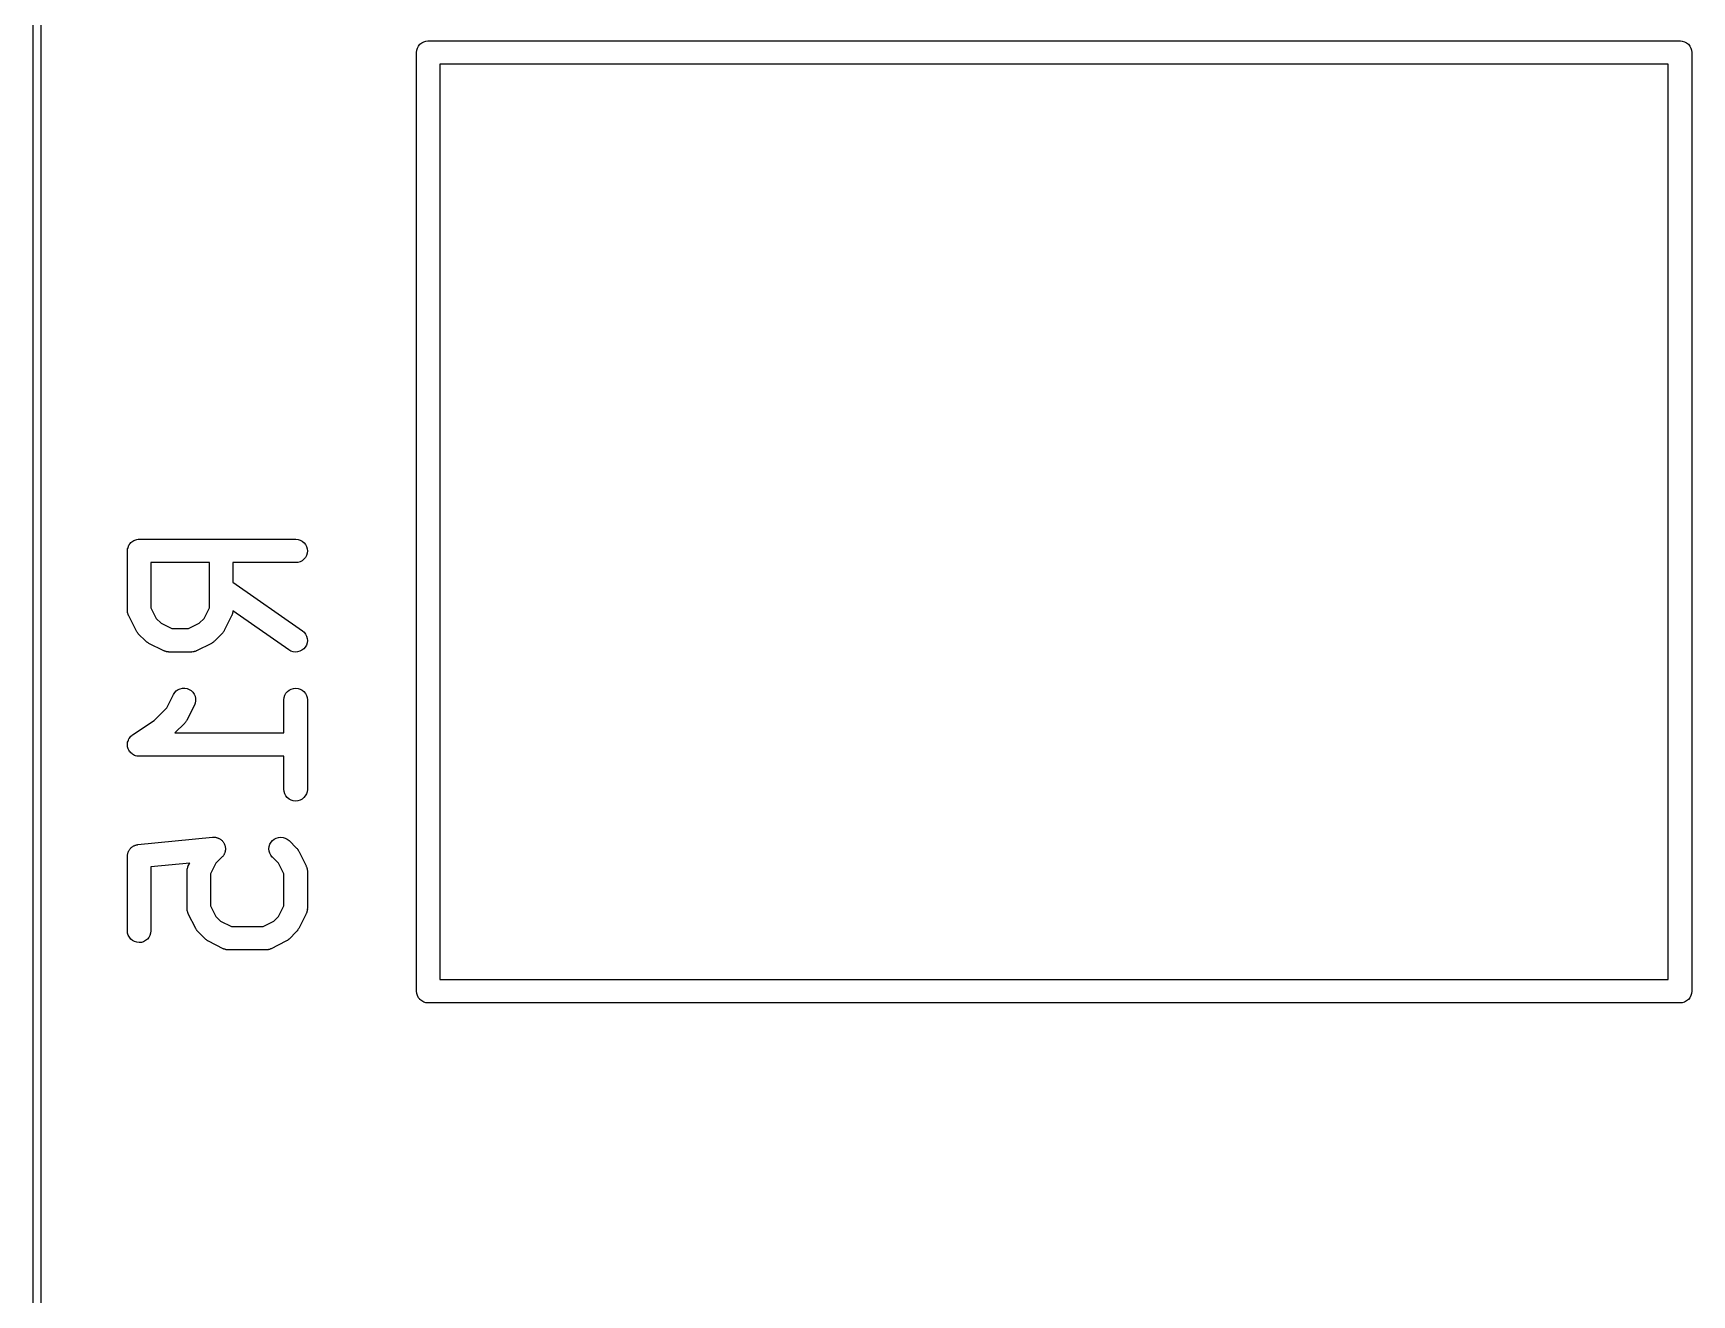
# Model space of a CAD drawing. Extents: x 40 to 70, y -130 to -60.
# Drawn here: x 39.98 to 50.58, y -87.94 to -79.88 of the extents above; entities that cross this region are included whole.
import ezdxf

# ---------------------------------------------------------------- set-up
doc = ezdxf.new("R2010")
doc.units = 0
doc.layers.add('BLACK', color=7, linetype='CONTINUOUS')

msp = doc.modelspace()

# ---------------------------------------------------------------- linework, layer by layer
at = {"layer": 'BLACK', "linetype": 'CONTINUOUS'}
for p, q in [((39.975, -125.001), (39.975, -64.9988)), ((40.025, -65.0011), (40.025, -124.999)), ((42.4712, -79.9304), (42.4853, -79.9261)), ((42.4853, -79.9261), (42.4963, -79.925)), ((42.4963, -79.925), (42.5, -79.9246)), ((42.5, -79.9246), (42.5037, -79.925)), ((42.5037, -79.925), (50.4963, -79.925)), ((50.4963, -79.925), (50.5, -79.9246)), ((50.5, -79.9246), (50.5037, -79.925)), ((50.5037, -79.925), (50.5147, -79.9261)), ((50.5147, -79.9261), (50.5288, -79.9304)), ((42.4246, -80), (42.4261, -79.9853)), ((42.425, -80.0037), (42.4246, -80)), ((42.425, -83.0037), (42.425, -80.0037)), ((42.4261, -79.9853), (42.4304, -79.9712)), ((42.4304, -79.9712), (42.4373, -79.9581)), ((42.4373, -79.9581), (42.4467, -79.9467)), ((42.4467, -79.9467), (42.4581, -79.9373)), ((42.4581, -79.9373), (42.4712, -79.9304)), ((50.5288, -79.9304), (50.5419, -79.9373)), ((50.5419, -79.9373), (50.5533, -79.9467)), ((50.5533, -79.9467), (50.5627, -79.9581)), ((50.5627, -79.9581), (50.5696, -79.9712)), ((50.5696, -79.9712), (50.5739, -79.9853)), ((50.5739, -79.9853), (50.5754, -80)), ((50.5754, -80), (50.575, -80.0037)), ((50.575, -80.0037), (50.575, -85.9963)), ((50.425, -80.075), (42.575, -80.075)), ((42.575, -80.075), (42.575, -85.925)), ((50.425, -85.925), (50.425, -80.075)), ((42.425, -85.9963), (42.425, -83.0037)), ((42.425, -83.0037), (42.425, -83.0037)), ((40.5774, -83.1847), (40.5782, -83.1776)), ((40.5774, -83.1852), (40.5774, -83.1847)), ((40.5774, -83.1857), (40.5774, -83.1852)), ((40.5774, -83.1852), (40.5774, -83.1852)), ((40.5774, -83.1852), (40.5774, -83.1852)), ((40.5774, -83.5667), (40.5774, -83.1857)), ((40.5782, -83.1776), (40.5789, -83.1706)), ((40.5789, -83.1706), (40.579, -83.1704)), ((40.579, -83.1701), (40.5811, -83.1634)), ((40.579, -83.1704), (40.579, -83.1701)), ((40.5811, -83.1634), (40.5832, -83.1566)), ((40.5832, -83.1566), (40.5834, -83.1564)), ((40.5834, -83.1562), (40.5869, -83.15)), ((40.5834, -83.1564), (40.5834, -83.1562)), ((40.5869, -83.15), (40.5902, -83.1438)), ((40.5902, -83.1438), (40.5904, -83.1436)), ((40.5904, -83.1436), (40.5905, -83.1433)), ((40.5905, -83.1433), (40.595, -83.1379)), ((40.595, -83.1379), (40.5995, -83.1325)), ((40.5995, -83.1325), (40.5997, -83.1323)), ((40.5997, -83.1323), (40.5999, -83.1321)), ((40.5999, -83.1321), (40.6054, -83.1277)), ((40.6054, -83.1277), (40.6109, -83.1232)), ((40.6109, -83.1232), (40.6111, -83.1231)), ((40.6111, -83.1231), (40.6113, -83.123)), ((40.6113, -83.123), (40.6176, -83.1197)), ((40.6176, -83.1197), (40.6238, -83.1164)), ((40.6238, -83.1164), (40.6241, -83.1163)), ((40.6241, -83.1163), (40.6243, -83.1162)), ((40.6243, -83.1162), (40.6311, -83.1142)), ((40.6311, -83.1142), (40.6378, -83.1121)), ((40.6378, -83.1121), (40.6381, -83.1121)), ((40.6381, -83.1121), (40.6383, -83.112)), ((40.6383, -83.112), (40.6454, -83.1114)), ((40.6454, -83.1114), (40.6524, -83.1107)), ((40.6524, -83.1107), (41.6524, -83.1107)), ((41.6524, -83.1107), (41.6534, -83.1107)), ((41.6534, -83.1107), (41.668, -83.1124)), ((41.668, -83.1124), (41.6819, -83.1168)), ((41.6819, -83.1168), (41.6948, -83.1238)), ((41.6948, -83.1238), (41.706, -83.1332)), ((41.706, -83.1332), (41.7151, -83.1446)), ((41.7151, -83.1446), (41.7219, -83.1576)), ((41.7258, -83.2008), (41.7215, -83.2148)), ((41.7219, -83.1576), (41.7261, -83.1717)), ((41.7274, -83.1862), (41.7258, -83.2008)), ((41.7261, -83.1717), (41.7274, -83.1862)), ((40.7274, -83.2607), (40.7274, -83.549)), ((41.1012, -83.2607), (40.7274, -83.2607)), ((41.1012, -83.549), (41.1012, -83.2607)), ((41.6524, -83.2607), (41.2512, -83.2607)), ((41.2512, -83.2607), (41.2512, -83.3848)), ((41.6669, -83.2593), (41.6524, -83.2607)), ((41.681, -83.2551), (41.6669, -83.2593)), ((41.6939, -83.2482), (41.681, -83.2551)), ((41.7052, -83.2389), (41.6939, -83.2482)), ((41.7146, -83.2277), (41.7052, -83.2389)), ((41.7215, -83.2148), (41.7146, -83.2277)), ((41.2512, -83.3848), (41.6954, -83.6957)), ((40.5776, -83.5689), (40.5774, -83.5667)), ((40.5775, -83.5711), (40.5776, -83.5689)), ((40.5783, -83.5761), (40.5775, -83.5711)), ((40.5788, -83.5812), (40.5783, -83.5761)), ((40.5794, -83.5834), (40.5788, -83.5812)), ((40.5798, -83.5855), (40.5794, -83.5834)), ((40.5816, -83.5903), (40.5798, -83.5855)), ((40.583, -83.5952), (40.5816, -83.5903)), ((40.5841, -83.5972), (40.583, -83.5952)), ((40.5848, -83.5993), (40.5841, -83.5972)), ((40.5853, -83.6002), (40.5848, -83.5993)), ((40.6329, -83.6954), (40.5853, -83.6002)), ((40.7274, -83.549), (40.7616, -83.6175)), ((40.7616, -83.6175), (40.792, -83.6479)), ((41.0365, -83.6479), (41.0669, -83.6175)), ((41.0669, -83.6175), (41.1012, -83.549)), ((41.2433, -83.6002), (41.1957, -83.6954)), ((41.2441, -83.5981), (41.2433, -83.6002)), ((41.2451, -83.5962), (41.2441, -83.5981)), ((41.2467, -83.5913), (41.2451, -83.5962)), ((41.2485, -83.5865), (41.2467, -83.5913)), ((41.2489, -83.5844), (41.2485, -83.5865)), ((41.2496, -83.5823), (41.2489, -83.5844)), ((41.2501, -83.5772), (41.2496, -83.5823)), ((41.251, -83.5721), (41.2501, -83.5772)), ((41.2512, -83.5678), (41.2509, -83.5699)), ((41.2509, -83.5699), (41.251, -83.5721)), ((41.6094, -83.8186), (41.2512, -83.5678)), ((40.6352, -83.699), (40.6329, -83.6954)), ((40.6371, -83.7028), (40.6352, -83.699)), ((40.639, -83.7052), (40.6371, -83.7028)), ((40.6407, -83.7078), (40.639, -83.7052)), ((40.6436, -83.7109), (40.6407, -83.7078)), ((40.6462, -83.7142), (40.6436, -83.7109)), ((40.647, -83.7149), (40.6462, -83.7142)), ((40.6946, -83.7626), (40.647, -83.7149)), ((40.792, -83.6479), (40.8606, -83.6821)), ((40.8606, -83.6821), (40.968, -83.6821)), ((40.968, -83.6821), (41.0365, -83.6479)), ((41.1816, -83.7149), (41.134, -83.7626)), ((41.1843, -83.7117), (41.1816, -83.7149)), ((41.1872, -83.7087), (41.1843, -83.7117)), ((41.1889, -83.706), (41.1872, -83.7087)), ((41.1909, -83.7036), (41.1889, -83.706)), ((41.1929, -83.6999), (41.1909, -83.7036)), ((41.1952, -83.6964), (41.1929, -83.6999)), ((41.1957, -83.6954), (41.1952, -83.6964)), ((41.6954, -83.6957), (41.6962, -83.6963)), ((41.6962, -83.6963), (41.7072, -83.706)), ((41.7072, -83.706), (41.7161, -83.7176)), ((41.7161, -83.7176), (41.7226, -83.7307)), ((41.7226, -83.7307), (41.7264, -83.7449)), ((40.6978, -83.7652), (40.6946, -83.7626)), ((40.7009, -83.7682), (40.6978, -83.7652)), ((40.7035, -83.7699), (40.7009, -83.7682)), ((40.7059, -83.7718), (40.7035, -83.7699)), ((40.7096, -83.7738), (40.7059, -83.7718)), ((40.7131, -83.7761), (40.7096, -83.7738)), ((40.7141, -83.7766), (40.7131, -83.7761)), ((40.8093, -83.8242), (40.7141, -83.7766)), ((40.8114, -83.825), (40.8093, -83.8242)), ((40.8133, -83.8261), (40.8114, -83.825)), ((40.8182, -83.8276), (40.8133, -83.8261)), ((40.823, -83.8295), (40.8182, -83.8276)), ((40.8252, -83.8298), (40.823, -83.8295)), ((40.8273, -83.8305), (40.8252, -83.8298)), ((40.8324, -83.8311), (40.8273, -83.8305)), ((40.8374, -83.8319), (40.8324, -83.8311)), ((40.8396, -83.8319), (40.8374, -83.8319)), ((40.8418, -83.8321), (40.8396, -83.8319)), ((40.8429, -83.8321), (40.8418, -83.8321)), ((40.9857, -83.8321), (40.8429, -83.8321)), ((40.9879, -83.8319), (40.9857, -83.8321)), ((40.9901, -83.832), (40.9879, -83.8319)), ((40.9952, -83.8312), (40.9901, -83.832)), ((41.0003, -83.8307), (40.9952, -83.8312)), ((41.0024, -83.8301), (41.0003, -83.8307)), ((41.0046, -83.8297), (41.0024, -83.8301)), ((41.0094, -83.828), (41.0046, -83.8297)), ((41.0143, -83.8265), (41.0094, -83.828)), ((41.0162, -83.8254), (41.0143, -83.8265)), ((41.0183, -83.8247), (41.0162, -83.8254)), ((41.0193, -83.8242), (41.0183, -83.8247)), ((41.1145, -83.7766), (41.0193, -83.8242)), ((41.1181, -83.7744), (41.1145, -83.7766)), ((41.1218, -83.7724), (41.1181, -83.7744)), ((41.1242, -83.7705), (41.1218, -83.7724)), ((41.1269, -83.7688), (41.1242, -83.7705)), ((41.1299, -83.7659), (41.1269, -83.7688)), ((41.1332, -83.7633), (41.1299, -83.7659)), ((41.134, -83.7626), (41.1332, -83.7633)), ((41.6221, -83.8258), (41.6094, -83.8186)), ((41.636, -83.8303), (41.6221, -83.8258)), ((41.6506, -83.8321), (41.636, -83.8303)), ((41.6652, -83.831), (41.6506, -83.8321)), ((41.6793, -83.8272), (41.6652, -83.831)), ((41.6924, -83.8206), (41.6793, -83.8272)), ((41.7039, -83.8116), (41.6924, -83.8206)), ((41.7135, -83.8006), (41.7039, -83.8116)), ((41.7208, -83.7879), (41.7135, -83.8006)), ((41.7255, -83.774), (41.7208, -83.7879)), ((41.7273, -83.7595), (41.7255, -83.774)), ((41.7264, -83.7449), (41.7273, -83.7595)), ((40.8288, -84.1889), (40.871, -84.1046)), ((40.871, -84.1046), (40.8715, -84.1036)), ((40.8715, -84.1036), (40.8795, -84.0913)), ((40.8795, -84.0913), (40.8897, -84.0808)), ((40.8897, -84.0808), (40.9017, -84.0725)), ((40.9017, -84.0725), (40.9151, -84.0667)), ((40.9151, -84.0667), (40.9294, -84.0636)), ((40.9294, -84.0636), (40.9441, -84.0633)), ((40.9441, -84.0633), (40.9585, -84.0659)), ((40.9585, -84.0659), (40.9721, -84.0712)), ((40.9721, -84.0712), (40.9844, -84.0791)), ((40.9844, -84.0791), (40.995, -84.0893)), ((40.995, -84.0893), (41.0034, -84.1012)), ((41.0034, -84.1012), (41.0093, -84.1146)), ((41.0104, -84.158), (41.0052, -84.1716)), ((41.0093, -84.1146), (41.0125, -84.1289)), ((41.0129, -84.1435), (41.0104, -84.158)), ((41.0125, -84.1289), (41.0129, -84.1435)), ((41.5774, -84.137), (41.579, -84.1225)), ((41.5774, -84.1381), (41.5774, -84.137)), ((41.5774, -84.3488), (41.5774, -84.1381)), ((41.579, -84.1225), (41.5834, -84.1085)), ((41.5834, -84.1085), (41.5905, -84.0957)), ((41.5905, -84.0957), (41.5999, -84.0845)), ((41.5999, -84.0845), (41.6113, -84.0753)), ((41.6113, -84.0753), (41.6243, -84.0686)), ((41.6243, -84.0686), (41.6383, -84.0644)), ((41.6383, -84.0644), (41.6529, -84.0631)), ((41.6529, -84.0631), (41.6675, -84.0646)), ((41.6675, -84.0646), (41.6814, -84.069)), ((41.6814, -84.069), (41.6943, -84.0759)), ((41.6943, -84.0759), (41.7056, -84.0852)), ((41.7056, -84.0852), (41.7148, -84.0966)), ((41.7148, -84.0966), (41.7217, -84.1095)), ((41.7217, -84.1095), (41.726, -84.1235)), ((41.726, -84.1235), (41.7274, -84.1381)), ((41.7274, -84.1381), (41.7274, -84.7095)), ((40.6108, -84.3614), (40.7475, -84.2703)), ((40.7475, -84.2703), (40.8288, -84.1889)), ((40.9548, -84.2713), (40.9528, -84.2751)), ((40.9571, -84.2678), (40.9548, -84.2713)), ((40.9576, -84.2669), (40.9571, -84.2678)), ((41.0052, -84.1716), (40.9576, -84.2669)), ((40.5902, -84.3819), (40.5948, -84.3763)), ((40.5948, -84.3763), (40.5994, -84.3707)), ((40.5994, -84.3707), (40.5995, -84.3706)), ((40.5995, -84.3706), (40.605, -84.3661)), ((40.5995, -84.3706), (40.5995, -84.3706)), ((40.605, -84.3661), (40.6108, -84.3614)), ((40.9435, -84.2864), (40.8811, -84.3488)), ((40.8811, -84.3488), (41.5774, -84.3488)), ((40.9462, -84.2831), (40.9435, -84.2864)), ((40.9491, -84.2801), (40.9462, -84.2831)), ((40.9508, -84.2775), (40.9491, -84.2801)), ((40.9528, -84.2751), (40.9508, -84.2775)), ((40.5774, -84.4233), (40.5781, -84.4162)), ((40.5774, -84.4234), (40.5774, -84.4233)), ((40.5774, -84.4233), (40.5774, -84.4233)), ((40.5781, -84.4308), (40.5774, -84.4234)), ((40.5781, -84.4162), (40.5789, -84.4088)), ((40.5787, -84.4379), (40.5781, -84.4308)), ((40.5787, -84.438), (40.5787, -84.4379)), ((40.5787, -84.4379), (40.5787, -84.4379)), ((40.5808, -84.445), (40.5787, -84.438)), ((40.5789, -84.4087), (40.5811, -84.4017)), ((40.5789, -84.4088), (40.5789, -84.4087)), ((40.5789, -84.4088), (40.5789, -84.4088)), ((40.5828, -84.4519), (40.5808, -84.445)), ((40.5811, -84.4017), (40.5832, -84.3949)), ((40.5829, -84.452), (40.5828, -84.4519)), ((40.5863, -84.4586), (40.5829, -84.452)), ((40.5829, -84.452), (40.5829, -84.452)), ((40.5832, -84.3947), (40.5868, -84.3881)), ((40.5832, -84.3948), (40.5832, -84.3947)), ((40.5832, -84.3949), (40.5832, -84.3948)), ((40.5896, -84.4649), (40.5863, -84.4586)), ((40.5868, -84.3881), (40.5901, -84.382)), ((40.5897, -84.4649), (40.5896, -84.4649)), ((40.5897, -84.465), (40.5897, -84.4649)), ((40.5943, -84.4707), (40.5897, -84.465)), ((40.5901, -84.382), (40.5902, -84.3819)), ((40.5902, -84.3819), (40.5902, -84.3819)), ((40.5988, -84.4763), (40.5943, -84.4707)), ((40.5989, -84.4764), (40.5988, -84.4763)), ((40.5988, -84.4763), (40.5988, -84.4763)), ((40.6045, -84.481), (40.5989, -84.4764)), ((40.61, -84.4857), (40.6045, -84.481)), ((40.6101, -84.4857), (40.61, -84.4857)), ((40.6101, -84.4858), (40.6101, -84.4857)), ((40.6162, -84.4891), (40.6101, -84.4858)), ((40.6228, -84.4927), (40.6162, -84.4891)), ((40.6229, -84.4928), (40.6228, -84.4927)), ((40.6296, -84.4949), (40.6229, -84.4928)), ((40.6229, -84.4928), (40.6229, -84.4928)), ((40.6368, -84.4972), (40.6296, -84.4949)), ((40.6369, -84.4972), (40.6368, -84.4972)), ((40.6368, -84.4972), (40.6368, -84.4972)), ((40.6442, -84.498), (40.6369, -84.4972)), ((40.6513, -84.4988), (40.6442, -84.498)), ((40.6514, -84.4988), (40.6513, -84.4988)), ((40.6515, -84.4988), (40.6514, -84.4988)), ((40.6514, -84.4988), (40.6514, -84.4988)), ((40.6524, -84.4988), (40.6515, -84.4988)), ((41.5774, -84.4988), (40.6524, -84.4988)), ((41.5774, -84.7095), (41.5774, -84.4988)), ((41.5788, -84.7241), (41.5774, -84.7095)), ((41.583, -84.7381), (41.5788, -84.7241)), ((41.5899, -84.751), (41.583, -84.7381)), ((41.5992, -84.7624), (41.5899, -84.751)), ((41.6104, -84.7717), (41.5992, -84.7624)), ((41.6233, -84.7787), (41.6104, -84.7717)), ((41.6373, -84.783), (41.6233, -84.7787)), ((41.6519, -84.7845), (41.6373, -84.783)), ((41.6664, -84.7832), (41.6519, -84.7845)), ((41.6805, -84.7791), (41.6664, -84.7832)), ((41.6934, -84.7723), (41.6805, -84.7791)), ((41.7049, -84.7631), (41.6934, -84.7723)), ((41.7143, -84.7519), (41.7049, -84.7631)), ((41.7213, -84.7391), (41.7143, -84.7519)), ((41.7257, -84.7251), (41.7213, -84.7391)), ((41.7274, -84.7106), (41.7257, -84.7251)), ((41.7274, -84.7095), (41.7274, -84.7106)), ((40.579, -85.1225), (40.58, -85.1193)), ((40.58, -85.1193), (40.5807, -85.1161)), ((40.5807, -85.1161), (40.5822, -85.1124)), ((40.5822, -85.1124), (40.5834, -85.1085)), ((40.5834, -85.1085), (40.585, -85.1056)), ((40.585, -85.1056), (40.5863, -85.1026)), ((40.5863, -85.1026), (40.5886, -85.0992)), ((40.5886, -85.0992), (40.5905, -85.0957)), ((40.5905, -85.0957), (40.5926, -85.0932)), ((40.5926, -85.0932), (40.5945, -85.0904)), ((40.5945, -85.0904), (40.5973, -85.0876)), ((40.5973, -85.0876), (40.5999, -85.0845)), ((40.5999, -85.0845), (40.6025, -85.0824)), ((40.6025, -85.0824), (40.6049, -85.0801)), ((40.6049, -85.0801), (40.6082, -85.0778)), ((40.6082, -85.0778), (40.6113, -85.0753)), ((40.6113, -85.0753), (40.6143, -85.0738)), ((40.6143, -85.0738), (40.617, -85.0719)), ((40.617, -85.0719), (40.6207, -85.0704)), ((40.6207, -85.0704), (40.6243, -85.0686)), ((40.6243, -85.0686), (40.6275, -85.0676)), ((40.6275, -85.0676), (40.6306, -85.0663)), ((40.6306, -85.0663), (40.6345, -85.0656)), ((40.6345, -85.0656), (40.6383, -85.0644)), ((40.6383, -85.0644), (40.6416, -85.0641)), ((40.6416, -85.0641), (40.6449, -85.0635)), ((40.6449, -85.0635), (41.1211, -85.0158)), ((41.1211, -85.0158), (41.1222, -85.0158)), ((41.1222, -85.0158), (41.1258, -85.0158)), ((41.1258, -85.0158), (41.1294, -85.0155)), ((41.1294, -85.0155), (41.1331, -85.0159)), ((41.1331, -85.0159), (41.1368, -85.0159)), ((41.1368, -85.0159), (41.1403, -85.0167)), ((41.1403, -85.0167), (41.1439, -85.0171)), ((41.1439, -85.0171), (41.1475, -85.0182)), ((41.1475, -85.0182), (41.1511, -85.0189)), ((41.1511, -85.0189), (41.1544, -85.0204)), ((41.1544, -85.0204), (41.1579, -85.0214)), ((41.1579, -85.0214), (41.1611, -85.0232)), ((41.1611, -85.0232), (41.1646, -85.0247)), ((41.1646, -85.0247), (41.1676, -85.0267)), ((41.1676, -85.0267), (41.1707, -85.0284)), ((41.1707, -85.0284), (41.1736, -85.0308)), ((41.1736, -85.0308), (41.1767, -85.0329)), ((41.1767, -85.0329), (41.1792, -85.0355)), ((41.1792, -85.0355), (41.182, -85.0378)), ((41.182, -85.0378), (41.1843, -85.0407)), ((41.1843, -85.0407), (41.1869, -85.0434)), ((41.1869, -85.0434), (41.1889, -85.0464)), ((41.1889, -85.0464), (41.1912, -85.0492)), ((41.1912, -85.0492), (41.1929, -85.0525)), ((41.1929, -85.0525), (41.195, -85.0556)), ((41.195, -85.0556), (41.1963, -85.0589)), ((41.1978, -85.1193), (41.196, -85.1226)), ((41.1963, -85.0589), (41.198, -85.0621)), ((41.1989, -85.1159), (41.1978, -85.1193)), ((41.198, -85.0621), (41.1991, -85.0657)), ((41.2003, -85.1125), (41.1989, -85.1159)), ((41.1991, -85.0657), (41.2005, -85.0692)), ((41.201, -85.1089), (41.2003, -85.1125)), ((41.2005, -85.0692), (41.2012, -85.0727)), ((41.2021, -85.1053), (41.201, -85.1089)), ((41.2012, -85.0727), (41.2022, -85.0762)), ((41.2025, -85.1017), (41.2021, -85.1053)), ((41.2022, -85.0762), (41.2025, -85.0799)), ((41.2025, -85.0799), (41.2032, -85.0835)), ((41.2032, -85.0982), (41.2025, -85.1017)), ((41.2032, -85.0835), (41.2032, -85.0871)), ((41.2032, -85.0871), (41.2036, -85.0907)), ((41.2036, -85.0907), (41.2032, -85.0944)), ((41.2032, -85.0944), (41.2032, -85.0982)), ((41.4821, -85.0897), (41.4837, -85.0751)), ((41.4834, -85.1043), (41.4821, -85.0897)), ((41.4875, -85.1183), (41.4834, -85.1043)), ((41.4837, -85.0751), (41.4881, -85.0612)), ((41.4942, -85.1313), (41.4875, -85.1183)), ((41.4881, -85.0612), (41.4951, -85.0483)), ((41.4951, -85.0483), (41.5045, -85.0371)), ((41.5045, -85.0371), (41.5159, -85.0279)), ((41.5159, -85.0279), (41.5288, -85.021)), ((41.5288, -85.021), (41.5428, -85.0169)), ((41.5428, -85.0169), (41.5574, -85.0155)), ((41.5574, -85.0155), (41.572, -85.017)), ((41.572, -85.017), (41.586, -85.0212)), ((41.586, -85.0212), (41.5989, -85.0282)), ((41.5989, -85.0282), (41.6102, -85.0374)), ((41.6102, -85.0374), (41.6578, -85.0851)), ((41.6578, -85.0851), (41.6585, -85.0858)), ((41.6585, -85.0858), (41.6612, -85.0891)), ((41.6612, -85.0891), (41.6641, -85.0922)), ((41.6641, -85.0922), (41.6657, -85.0948)), ((41.6657, -85.0948), (41.6677, -85.0972)), ((41.6677, -85.0972), (41.6696, -85.101)), ((41.6696, -85.101), (41.6718, -85.1046)), ((41.6718, -85.1046), (41.7195, -85.1998)), ((40.5774, -85.137), (40.5778, -85.1337)), ((40.5774, -85.1381), (40.5774, -85.137)), ((40.5774, -85.6143), (40.5774, -85.1381)), ((40.5778, -85.1304), (40.5786, -85.1265)), ((40.5778, -85.1337), (40.5778, -85.1304)), ((40.5786, -85.1265), (40.579, -85.1225)), ((40.9756, -85.1812), (40.7274, -85.206)), ((40.7274, -85.206), (40.7274, -85.6143)), ((40.9585, -85.2279), (40.9594, -85.2228)), ((40.9594, -85.2228), (40.96, -85.2177)), ((40.96, -85.2177), (40.9606, -85.2156)), ((40.9606, -85.2156), (40.961, -85.2135)), ((40.961, -85.2135), (40.9628, -85.2087)), ((40.9628, -85.2087), (40.9644, -85.2038)), ((40.9644, -85.2038), (40.9655, -85.2019)), ((40.9655, -85.2019), (40.9663, -85.1998)), ((40.9663, -85.1998), (40.9756, -85.1812)), ((41.1426, -85.1825), (41.1083, -85.251)), ((41.1816, -85.1435), (41.1426, -85.1825)), ((41.1839, -85.1407), (41.1816, -85.1435)), ((41.1865, -85.1382), (41.1839, -85.1407)), ((41.1885, -85.1351), (41.1865, -85.1382)), ((41.1909, -85.1322), (41.1885, -85.1351)), ((41.1926, -85.129), (41.1909, -85.1322)), ((41.1946, -85.126), (41.1926, -85.129)), ((41.196, -85.1226), (41.1946, -85.126)), ((41.5034, -85.1428), (41.4942, -85.1313)), ((41.5041, -85.1435), (41.5034, -85.1428)), ((41.5431, -85.1825), (41.5041, -85.1435)), ((41.5774, -85.251), (41.5431, -85.1825)), ((41.7195, -85.1998), (41.7199, -85.2007)), ((41.7199, -85.2007), (41.7207, -85.2028)), ((41.7207, -85.2028), (41.7217, -85.2048)), ((41.7217, -85.2048), (41.7232, -85.2097)), ((41.7232, -85.2097), (41.725, -85.2145)), ((41.725, -85.2145), (41.7253, -85.2166)), ((41.7253, -85.2166), (41.726, -85.2188)), ((41.726, -85.2188), (41.7265, -85.2239)), ((41.7265, -85.2239), (41.7273, -85.2289)), ((40.9583, -85.2323), (40.9586, -85.2301)), ((40.9583, -85.2333), (40.9583, -85.2323)), ((40.9583, -85.4714), (40.9583, -85.2333)), ((40.9586, -85.2301), (40.9585, -85.2279)), ((41.1083, -85.251), (41.1083, -85.4537)), ((41.5774, -85.4537), (41.5774, -85.251)), ((41.7273, -85.2289), (41.7272, -85.2311)), ((41.7272, -85.2311), (41.7274, -85.2333)), ((41.7274, -85.2333), (41.7274, -85.4714)), ((40.9585, -85.4736), (40.9583, -85.4714)), ((40.9585, -85.4758), (40.9585, -85.4736)), ((40.9593, -85.4809), (40.9585, -85.4758)), ((40.9598, -85.486), (40.9593, -85.4809)), ((40.9604, -85.4881), (40.9598, -85.486)), ((40.9607, -85.4903), (40.9604, -85.4881)), ((40.9625, -85.4951), (40.9607, -85.4903)), ((40.964, -85.5), (40.9625, -85.4951)), ((40.965, -85.502), (40.964, -85.5)), ((40.9658, -85.504), (40.965, -85.502)), ((40.9663, -85.505), (40.9658, -85.504)), ((41.0139, -85.6002), (40.9663, -85.505)), ((41.1083, -85.4537), (41.1426, -85.5222)), ((41.1426, -85.5222), (41.173, -85.5526)), ((41.5127, -85.5526), (41.5431, -85.5222)), ((41.5431, -85.5222), (41.5774, -85.4537)), ((41.7195, -85.505), (41.6718, -85.6002)), ((41.7203, -85.5029), (41.7195, -85.505)), ((41.7213, -85.501), (41.7203, -85.5029)), ((41.7229, -85.4961), (41.7213, -85.501)), ((41.7247, -85.4913), (41.7229, -85.4961)), ((41.7251, -85.4891), (41.7247, -85.4913)), ((41.7257, -85.487), (41.7251, -85.4891)), ((41.7263, -85.4819), (41.7257, -85.487)), ((41.7272, -85.4769), (41.7263, -85.4819)), ((41.7274, -85.4725), (41.7271, -85.4747)), ((41.7271, -85.4747), (41.7272, -85.4769)), ((41.7274, -85.4714), (41.7274, -85.4725)), ((40.5788, -85.6289), (40.5774, -85.6143)), ((40.583, -85.6429), (40.5788, -85.6289)), ((40.5899, -85.6558), (40.583, -85.6429)), ((40.7213, -85.6438), (40.7143, -85.6567)), ((40.7257, -85.6299), (40.7213, -85.6438)), ((40.7274, -85.6153), (40.7257, -85.6299)), ((40.7274, -85.6143), (40.7274, -85.6153)), ((41.0161, -85.6038), (41.0139, -85.6002)), ((41.0181, -85.6075), (41.0161, -85.6038)), ((41.02, -85.61), (41.0181, -85.6075)), ((41.0217, -85.6126), (41.02, -85.61)), ((41.0246, -85.6157), (41.0217, -85.6126)), ((41.0272, -85.619), (41.0246, -85.6157)), ((41.0279, -85.6197), (41.0272, -85.619)), ((41.0755, -85.6673), (41.0279, -85.6197)), ((41.173, -85.5526), (41.2415, -85.5869)), ((41.2415, -85.5869), (41.4442, -85.5869)), ((41.4442, -85.5869), (41.5127, -85.5526)), ((41.6578, -85.6197), (41.6102, -85.6673)), ((41.6605, -85.6164), (41.6578, -85.6197)), ((41.6634, -85.6134), (41.6605, -85.6164)), ((41.6651, -85.6108), (41.6634, -85.6134)), ((41.6671, -85.6084), (41.6651, -85.6108)), ((41.6691, -85.6047), (41.6671, -85.6084)), ((41.6714, -85.6011), (41.6691, -85.6047)), ((41.6718, -85.6002), (41.6714, -85.6011)), ((40.5992, -85.6671), (40.5899, -85.6558)), ((40.6104, -85.6765), (40.5992, -85.6671)), ((40.6233, -85.6834), (40.6104, -85.6765)), ((40.6373, -85.6878), (40.6233, -85.6834)), ((40.6519, -85.6893), (40.6373, -85.6878)), ((40.6664, -85.688), (40.6519, -85.6893)), ((40.6805, -85.6838), (40.6664, -85.688)), ((40.6934, -85.677), (40.6805, -85.6838)), ((40.7049, -85.6679), (40.6934, -85.677)), ((40.7143, -85.6567), (40.7049, -85.6679)), ((41.0788, -85.67), (41.0755, -85.6673)), ((41.0818, -85.6729), (41.0788, -85.67)), ((41.0844, -85.6746), (41.0818, -85.6729)), ((41.0868, -85.6766), (41.0844, -85.6746)), ((41.0906, -85.6786), (41.0868, -85.6766)), ((41.0941, -85.6809), (41.0906, -85.6786)), ((41.095, -85.6814), (41.0941, -85.6809)), ((41.1903, -85.729), (41.095, -85.6814)), ((41.1923, -85.7298), (41.1903, -85.729)), ((41.1943, -85.7308), (41.1923, -85.7298)), ((41.1991, -85.7324), (41.1943, -85.7308)), ((41.2039, -85.7342), (41.1991, -85.7324)), ((41.2061, -85.7346), (41.2039, -85.7342)), ((41.2082, -85.7353), (41.2061, -85.7346)), ((41.2133, -85.7358), (41.2082, -85.7353)), ((41.2184, -85.7367), (41.2133, -85.7358)), ((41.2206, -85.7367), (41.2184, -85.7367)), ((41.2228, -85.7369), (41.2206, -85.7367)), ((41.2238, -85.7369), (41.2228, -85.7369)), ((41.4619, -85.7369), (41.2238, -85.7369)), ((41.4641, -85.7367), (41.4619, -85.7369)), ((41.4663, -85.7368), (41.4641, -85.7367)), ((41.4714, -85.736), (41.4663, -85.7368)), ((41.4765, -85.7355), (41.4714, -85.736)), ((41.4786, -85.7348), (41.4765, -85.7355)), ((41.4808, -85.7345), (41.4786, -85.7348)), ((41.4856, -85.7327), (41.4808, -85.7345)), ((41.4905, -85.7312), (41.4856, -85.7327)), ((41.4924, -85.7302), (41.4905, -85.7312)), ((41.4945, -85.7294), (41.4924, -85.7302)), ((41.4954, -85.729), (41.4945, -85.7294)), ((41.5907, -85.6814), (41.4954, -85.729)), ((41.5943, -85.6791), (41.5907, -85.6814)), ((41.598, -85.6772), (41.5943, -85.6791)), ((41.6004, -85.6752), (41.598, -85.6772)), ((41.6031, -85.6736), (41.6004, -85.6752)), ((41.6061, -85.6707), (41.6031, -85.6736)), ((41.6094, -85.6681), (41.6061, -85.6707)), ((41.6102, -85.6673), (41.6094, -85.6681)), ((42.575, -85.925), (50.425, -85.925)), ((42.4246, -86), (42.425, -85.9963)), ((42.4261, -86.0147), (42.4246, -86)), ((42.4304, -86.0288), (42.4261, -86.0147)), ((42.4373, -86.0419), (42.4304, -86.0288)), ((42.4459, -86.0523), (42.4373, -86.0419)), ((42.4467, -86.0533), (42.4459, -86.0523)), ((42.4581, -86.0627), (42.4467, -86.0533)), ((42.4712, -86.0696), (42.4581, -86.0627)), ((42.4853, -86.0739), (42.4712, -86.0696)), ((42.5, -86.0754), (42.4853, -86.0739)), ((42.5037, -86.075), (42.5, -86.0754)), ((50.4963, -86.075), (42.5037, -86.075)), ((50.5, -86.0754), (50.4963, -86.075)), ((50.5037, -86.075), (50.5, -86.0754)), ((50.5147, -86.0739), (50.5037, -86.075)), ((50.5288, -86.0696), (50.5147, -86.0739)), ((50.5419, -86.0627), (50.5288, -86.0696)), ((50.5533, -86.0533), (50.5419, -86.0627)), ((50.5627, -86.0419), (50.5533, -86.0533)), ((50.5696, -86.0288), (50.5627, -86.0419)), ((50.5739, -86.0147), (50.5696, -86.0288)), ((50.5754, -86), (50.5739, -86.0147)), ((50.575, -85.9963), (50.5754, -86))]:
    msp.add_line(p, q, dxfattribs=at)

doc.saveas('drawing.dxf')
